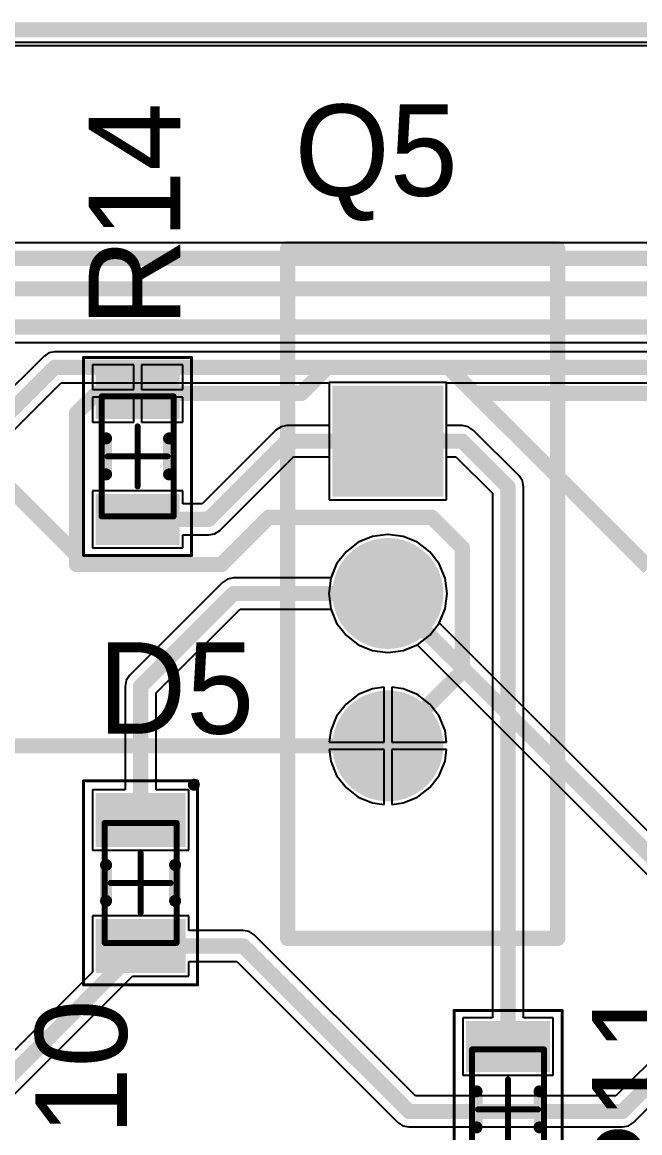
# Model space of a CAD drawing. Header units: millimetres. Extents: x 2.5 to 14.5, y 1.2 to 4.8.
# Drawn here: x 4.451 to 4.856, y 3.971 to 4.7 of the extents above; entities that cross this region are included whole.
import ezdxf

# ---------------------------------------------------------------- set-up
doc = ezdxf.new("R2010")
doc.units = ezdxf.units.MM
doc.header["$MEASUREMENT"] = 0
for name, color, linetype in [('BottomLayer', 5, 'Continuous'), ('BottomSolder', 6, 'Continuous'), ('ConnectLayer', 7, 'Continuous'), ('Mechanical13', 56, 'Continuous'), ('Mechanical15', 56, 'Continuous'), ('MultiLayer', 9, 'Continuous'), ('PadHoleLayer', 156, 'Continuous'), ('TopLayer', 1, 'Continuous'), ('TopOverlay', 2, 'Continuous'), ('TopPaste', 8, 'Continuous'), ('TopSolder', 216, 'Continuous')]:
    doc.layers.add(name, color=color, linetype=linetype)

# ---------------------------------------------------------------- blocks, each defined once
blk = doc.blocks.new('RESC_0805_2012_84')
at = {"layer": 'Mechanical13', "const_width": 0.00394}
for points in [[(0.03937, 0.02362), (-0.03937, 0.02362)], [(-0.03937, -0.02362), (-0.03937, 0.02362)], [(0.03937, -0.02362), (0.03937, 0.02362)], [(0.03937, -0.02362), (-0.03937, -0.02362)]]:
    blk.add_lwpolyline(points, dxfattribs=at)
at = {"layer": 'Mechanical13', "const_width": 0.00197}
for points in [[(-0.04035, 0.02362, 1), (-0.03839, 0.02362, 1)], [(-0.04035, 0.02362, 1), (-0.03839, 0.02362, 1)], [(0.03839, 0.02362, 1), (0.04035, 0.02362, 1)], [(0.03839, 0.02362, 1), (0.04035, 0.02362, 1)], [(-0.04035, -0.02362, 1), (-0.03839, -0.02362, 1)], [(-0.04035, -0.02362, 1), (-0.03839, -0.02362, 1)], [(0.03839, -0.02362, 1), (0.04035, -0.02362, 1)], [(0.03839, -0.02362, 1), (0.04035, -0.02362, 1)]]:
    blk.add_lwpolyline(points, format="xyb", close=True, dxfattribs=at)
at = {"layer": 'Mechanical15'}
for points, const_width in [([(0.06496, 0.03543), (-0.06496, 0.03543)], 0.00197), ([(-0.06496, -0.03543), (-0.06496, 0.03543)], 0.00197), ([(0.06496, -0.03543), (0.06496, 0.03543)], 0.00197), ([(0, -0.01969), (0, 0.01968)], 0.00394), ([(0.01968, 0), (-0.01969, 0)], 0.00394), ([(0.06496, -0.03543), (-0.06496, -0.03543)], 0.00197)]:
    blk.add_lwpolyline(points, dxfattribs=dict(at, const_width=const_width))
for points, const_width in [([(-0.06545, 0.03543, 1), (-0.06447, 0.03543, 1)], 0.000984), ([(-0.06545, 0.03543, 1), (-0.06447, 0.03543, 1)], 0.000984), ([(0.06447, 0.03543, 1), (0.06545, 0.03543, 1)], 0.000984), ([(0.06447, 0.03543, 1), (0.06545, 0.03543, 1)], 0.000984), ([(-0.00098, 0.01968, 1), (0.00098, 0.01968, 1)], 0.00197), ([(-0.02067, 0, 1), (-0.0187, 0, 1)], 0.00197), ([(0.0187, 0, 1), (0.02067, 0, 1)], 0.00197), ([(-0.00098, -0.01969, 1), (0.00098, -0.01969, 1)], 0.00197), ([(-0.06545, -0.03543, 1), (-0.06447, -0.03543, 1)], 0.000984), ([(-0.06545, -0.03543, 1), (-0.06447, -0.03543, 1)], 0.000984), ([(0.06447, -0.03543, 1), (0.06545, -0.03543, 1)], 0.000984), ([(0.06447, -0.03543, 1), (0.06545, -0.03543, 1)], 0.000984)]:
    blk.add_lwpolyline(points, format="xyb", close=True, dxfattribs=dict(at, const_width=const_width))
at = {"layer": 'TopLayer'}
for points in [[(-0.02756, -0.02461), (-0.02756, 0.02461), (-0.05512, -0.02461), (-0.05512, 0.02461)], [(0.05512, -0.02461), (0.05512, 0.02461), (0.02756, -0.02461), (0.02756, 0.02461)]]:
    blk.add_solid(points, dxfattribs=at)
at = {"layer": 'TopOverlay', "const_width": 0.00787}
for points in [[(0.01181, 0.02067), (-0.01181, 0.02067)], [(0.01181, -0.02067), (-0.01181, -0.02067)]]:
    blk.add_lwpolyline(points, dxfattribs=at)
at = {"layer": 'TopOverlay', "const_width": 0.00394}
for points in [[(-0.01378, 0.02067, 1), (-0.00984, 0.02067, 1)], [(0.00984, 0.02067, 1), (0.01378, 0.02067, 1)], [(-0.01378, -0.02067, 1), (-0.00984, -0.02067, 1)], [(0.00984, -0.02067, 1), (0.01378, -0.02067, 1)]]:
    blk.add_lwpolyline(points, format="xyb", close=True, dxfattribs=at)
at = {"layer": 'TopPaste'}
for points in [[(-0.02756, -0.02461), (-0.02756, 0.02461), (-0.05512, -0.02461), (-0.05512, 0.02461)], [(0.05512, -0.02461), (0.05512, 0.02461), (0.02756, -0.02461), (0.02756, 0.02461)]]:
    blk.add_solid(points, dxfattribs=at)
at = {"layer": 'TopSolder'}
for points in [[(-0.02461, -0.02756), (-0.02461, 0.02756), (-0.05807, -0.02756), (-0.05807, 0.02756)], [(0.05807, -0.02756), (0.05807, 0.02756), (0.02461, -0.02756), (0.02461, 0.02756)]]:
    blk.add_solid(points, dxfattribs=at)
blk = doc.blocks.new('RESC_0805_2012_87')
at = {"layer": 'Mechanical13', "const_width": 0.00394}
for points in [[(-0.03937, 0.02362), (0.03937, 0.02362)], [(-0.03937, 0.02362), (-0.03937, -0.02362)], [(0.03937, 0.02362), (0.03937, -0.02362)], [(-0.03937, -0.02362), (0.03937, -0.02362)]]:
    blk.add_lwpolyline(points, dxfattribs=at)
at = {"layer": 'Mechanical13', "const_width": 0.00197}
for points in [[(-0.04035, 0.02362, 1), (-0.03839, 0.02362, 1)], [(-0.04035, 0.02362, 1), (-0.03839, 0.02362, 1)], [(0.03839, 0.02362, 1), (0.04035, 0.02362, 1)], [(0.03839, 0.02362, 1), (0.04035, 0.02362, 1)], [(-0.04035, -0.02362, 1), (-0.03839, -0.02362, 1)], [(-0.04035, -0.02362, 1), (-0.03839, -0.02362, 1)], [(0.03839, -0.02362, 1), (0.04035, -0.02362, 1)], [(0.03839, -0.02362, 1), (0.04035, -0.02362, 1)]]:
    blk.add_lwpolyline(points, format="xyb", close=True, dxfattribs=at)
at = {"layer": 'Mechanical15'}
for points, const_width in [([(-0.06496, 0.03543), (0.06496, 0.03543)], 0.00197), ([(-0.06496, 0.03543), (-0.06496, -0.03543)], 0.00197), ([(0.06496, 0.03543), (0.06496, -0.03543)], 0.00197), ([(0, 0.01968), (0, -0.01969)], 0.00394), ([(-0.01968, 0), (0.01969, 0)], 0.00394), ([(-0.06496, -0.03543), (0.06496, -0.03543)], 0.00197)]:
    blk.add_lwpolyline(points, dxfattribs=dict(at, const_width=const_width))
for points, const_width in [([(-0.06545, 0.03543, 1), (-0.06447, 0.03543, 1)], 0.000984), ([(-0.06545, 0.03543, 1), (-0.06447, 0.03543, 1)], 0.000984), ([(0.06447, 0.03543, 1), (0.06545, 0.03543, 1)], 0.000984), ([(0.06447, 0.03543, 1), (0.06545, 0.03543, 1)], 0.000984), ([(-0.00098, 0.01968, 1), (0.00098, 0.01968, 1)], 0.00197), ([(-0.02067, 0, 1), (-0.0187, 0, 1)], 0.00197), ([(0.0187, 0, 1), (0.02067, 0, 1)], 0.00197), ([(-0.00098, -0.01969, 1), (0.00098, -0.01969, 1)], 0.00197), ([(-0.06545, -0.03543, 1), (-0.06447, -0.03543, 1)], 0.000984), ([(-0.06545, -0.03543, 1), (-0.06447, -0.03543, 1)], 0.000984), ([(0.06447, -0.03543, 1), (0.06545, -0.03543, 1)], 0.000984), ([(0.06447, -0.03543, 1), (0.06545, -0.03543, 1)], 0.000984)]:
    blk.add_lwpolyline(points, format="xyb", close=True, dxfattribs=dict(at, const_width=const_width))
at = {"layer": 'TopLayer'}
for points in [[(-0.02756, -0.02461), (-0.02756, 0.02461), (-0.05512, -0.02461), (-0.05512, 0.02461)], [(0.05512, -0.02461), (0.05512, 0.02461), (0.02756, -0.02461), (0.02756, 0.02461)]]:
    blk.add_solid(points, dxfattribs=at)
at = {"layer": 'TopOverlay', "const_width": 0.00787}
for points in [[(-0.01181, 0.02067), (0.01181, 0.02067)], [(-0.01181, -0.02067), (0.01181, -0.02067)]]:
    blk.add_lwpolyline(points, dxfattribs=at)
at = {"layer": 'TopOverlay', "const_width": 0.00394}
for points in [[(-0.01378, 0.02067, 1), (-0.00984, 0.02067, 1)], [(0.00984, 0.02067, 1), (0.01378, 0.02067, 1)], [(-0.01378, -0.02067, 1), (-0.00984, -0.02067, 1)], [(0.00984, -0.02067, 1), (0.01378, -0.02067, 1)]]:
    blk.add_lwpolyline(points, format="xyb", close=True, dxfattribs=at)
at = {"layer": 'TopPaste'}
for points in [[(-0.02756, -0.02461), (-0.02756, 0.02461), (-0.05512, -0.02461), (-0.05512, 0.02461)], [(0.05512, -0.02461), (0.05512, 0.02461), (0.02756, -0.02461), (0.02756, 0.02461)]]:
    blk.add_solid(points, dxfattribs=at)
at = {"layer": 'TopSolder'}
for points in [[(-0.02461, -0.02756), (-0.02461, 0.02756), (-0.05807, -0.02756), (-0.05807, 0.02756)], [(0.05807, -0.02756), (0.05807, 0.02756), (0.02461, -0.02756), (0.02461, 0.02756)]]:
    blk.add_solid(points, dxfattribs=at)
blk = doc.blocks.new('UA78M_99')
at = {"layer": 'BottomLayer', "const_width": 0.03346}
for points in [[(-0.11173, 0.11181, 1), (-0.07827, 0.11181, 1)], [(-0.01173, 0.11181, 1), (0.02173, 0.11181, 1)]]:
    blk.add_lwpolyline(points, format="xyb", close=True, dxfattribs=at)
at = {"layer": 'BottomLayer'}
blk.add_solid([(0.07154, 0.07835), (0.13846, 0.07835), (0.07154, 0.14527), (0.13846, 0.14527)], dxfattribs=at)
at = {"layer": 'BottomSolder', "const_width": 0.03642}
for points in [[(-0.11321, 0.11181, 1), (-0.07679, 0.11181, 1)], [(-0.01321, 0.11181, 1), (0.02321, 0.11181, 1)]]:
    blk.add_lwpolyline(points, format="xyb", close=True, dxfattribs=at)
at = {"layer": 'BottomSolder'}
blk.add_solid([(0.06858, 0.07539), (0.14142, 0.07539), (0.06858, 0.14823), (0.14142, 0.14823)], dxfattribs=at)
at = {"layer": 'MultiLayer', "const_width": 0.03346}
for points in [[(-0.11173, 0.11181, 1), (-0.07827, 0.11181, 1)], [(-0.01173, 0.11181, 1), (0.02173, 0.11181, 1)]]:
    blk.add_lwpolyline(points, format="xyb", close=True, dxfattribs=at)
at = {"layer": 'MultiLayer'}
blk.add_solid([(0.07154, 0.07835), (0.13846, 0.07835), (0.07154, 0.14527), (0.13846, 0.14527)], dxfattribs=at)
at = {"layer": 'PadHoleLayer', "const_width": 0.02165}
for points in [[(-0.10583, 0.11181, 1), (-0.08417, 0.11181, 1)], [(-0.00583, 0.11181, 1), (0.01583, 0.11181, 1)], [(0.09417, 0.11181, 1), (0.11583, 0.11181, 1)]]:
    blk.add_lwpolyline(points, format="xyb", close=True, dxfattribs=at)
at = {"layer": 'TopLayer', "const_width": 0.03346}
for points in [[(-0.11173, 0.11181, 1), (-0.07827, 0.11181, 1)], [(-0.01173, 0.11181, 1), (0.02173, 0.11181, 1)]]:
    blk.add_lwpolyline(points, format="xyb", close=True, dxfattribs=at)
at = {"layer": 'TopLayer'}
blk.add_solid([(0.07154, 0.07835), (0.13846, 0.07835), (0.07154, 0.14527), (0.13846, 0.14527)], dxfattribs=at)
at = {"layer": 'TopOverlay', "const_width": 0.01}
for points in [[(-0.22138, 0.17758), (-0.22138, 0.00042)], [(-0.22138, 0.17758), (0.23138, 0.17758)], [(0.23138, 0.17758), (0.23138, 0.00042)], [(-0.22138, 0.00042), (0.23138, 0.00042)]]:
    blk.add_lwpolyline(points, dxfattribs=at)
at = {"layer": 'TopOverlay', "const_width": 0.005}
for points in [[(-0.22388, 0.17758, 1), (-0.21888, 0.17758, 1)], [(-0.22388, 0.17758, 1), (-0.21888, 0.17758, 1)], [(0.22888, 0.17758, 1), (0.23388, 0.17758, 1)], [(0.22888, 0.17758, 1), (0.23388, 0.17758, 1)], [(-0.22388, 0.00042, 1), (-0.21888, 0.00042, 1)], [(-0.22388, 0.00042, 1), (-0.21888, 0.00042, 1)], [(0.22888, 0.00042, 1), (0.23388, 0.00042, 1)], [(0.22888, 0.00042, 1), (0.23388, 0.00042, 1)]]:
    blk.add_lwpolyline(points, format="xyb", close=True, dxfattribs=at)
at = {"layer": 'TopSolder', "const_width": 0.03642}
for points in [[(-0.11321, 0.11181, 1), (-0.07679, 0.11181, 1)], [(-0.01321, 0.11181, 1), (0.02321, 0.11181, 1)]]:
    blk.add_lwpolyline(points, format="xyb", close=True, dxfattribs=at)
at = {"layer": 'TopSolder'}
blk.add_solid([(0.06858, 0.07539), (0.14142, 0.07539), (0.06858, 0.14823), (0.14142, 0.14823)], dxfattribs=at)
blk = doc.blocks.new('DIOC2012X06N_143')
at = {"layer": 'Mechanical13', "const_width": 0.00394}
for points in [[(-0.03937, -0.02362), (-0.03937, 0.02362)], [(0.03937, 0.02362), (-0.03937, 0.02362)], [(0.03937, -0.02362), (0.03937, 0.02362)], [(0.03937, -0.02362), (-0.03937, -0.02362)]]:
    blk.add_lwpolyline(points, dxfattribs=at)
at = {"layer": 'Mechanical13', "const_width": 0.00197}
for points in [[(-0.04035, 0.02362, 1), (-0.03839, 0.02362, 1)], [(-0.04035, 0.02362, 1), (-0.03839, 0.02362, 1)], [(0.03839, 0.02362, 1), (0.04035, 0.02362, 1)], [(0.03839, 0.02362, 1), (0.04035, 0.02362, 1)], [(-0.04035, -0.02362, 1), (-0.03839, -0.02362, 1)], [(-0.04035, -0.02362, 1), (-0.03839, -0.02362, 1)], [(0.03839, -0.02362, 1), (0.04035, -0.02362, 1)], [(0.03839, -0.02362, 1), (0.04035, -0.02362, 1)]]:
    blk.add_lwpolyline(points, format="xyb", close=True, dxfattribs=at)
at = {"layer": 'Mechanical15'}
for points, const_width in [([(-0.06693, -0.0374), (-0.06693, 0.0374)], 0.00197), ([(0.06693, 0.0374), (-0.06693, 0.0374)], 0.00197), ([(0.06693, -0.0374), (0.06693, 0.0374)], 0.00197), ([(0, -0.01968), (0, 0.01969)], 0.00394), ([(0.01968, 0), (-0.01969, 0)], 0.00394), ([(0.06693, -0.0374), (-0.06693, -0.0374)], 0.00197)]:
    blk.add_lwpolyline(points, dxfattribs=dict(at, const_width=const_width))
for points, const_width in [([(-0.06742, 0.0374, 1), (-0.06644, 0.0374, 1)], 0.000984), ([(-0.06742, 0.0374, 1), (-0.06644, 0.0374, 1)], 0.000984), ([(0.06644, 0.0374, 1), (0.06742, 0.0374, 1)], 0.000984), ([(0.06644, 0.0374, 1), (0.06742, 0.0374, 1)], 0.000984), ([(-0.00098, 0.01969, 1), (0.00098, 0.01969, 1)], 0.00197), ([(-0.02067, 0, 1), (-0.0187, 0, 1)], 0.00197), ([(0.0187, 0, 1), (0.02067, 0, 1)], 0.00197), ([(-0.00098, -0.01968, 1), (0.00098, -0.01968, 1)], 0.00197), ([(-0.06742, -0.0374, 1), (-0.06644, -0.0374, 1)], 0.000984), ([(-0.06742, -0.0374, 1), (-0.06644, -0.0374, 1)], 0.000984), ([(0.06644, -0.0374, 1), (0.06742, -0.0374, 1)], 0.000984), ([(0.06644, -0.0374, 1), (0.06742, -0.0374, 1)], 0.000984)]:
    blk.add_lwpolyline(points, format="xyb", close=True, dxfattribs=dict(at, const_width=const_width))
at = {"layer": 'TopLayer'}
for points in [[(-0.02657, -0.02657), (-0.02657, 0.02657), (-0.0561, -0.02657), (-0.0561, 0.02657)], [(0.0561, -0.02657), (0.0561, 0.02657), (0.02657, -0.02657), (0.02657, 0.02657)]]:
    blk.add_solid(points, dxfattribs=at)
at = {"layer": 'TopOverlay'}
for points, const_width in [([(-0.06249, 0.03493, 1), (-0.06642, 0.03493, 1)], 0.00394), ([(-0.06741, 0.03493, 1), (-0.06544, 0.03493, 1)], 0.00197), ([(-0.06347, 0.03493, 1), (-0.0615, 0.03493, 1)], 0.00197), ([(-0.01378, 0.02264, 1), (-0.00984, 0.02264, 1)], 0.00394), ([(0.00984, 0.02264, 1), (0.01378, 0.02264, 1)], 0.00394), ([(-0.01378, -0.02264, 1), (-0.00984, -0.02264, 1)], 0.00394), ([(0.00984, -0.02264, 1), (0.01378, -0.02264, 1)], 0.00394)]:
    blk.add_lwpolyline(points, format="xyb", close=True, dxfattribs=dict(at, const_width=const_width))
at = {"layer": 'TopOverlay', "const_width": 0.00787}
for points in [[(0.01181, 0.02264), (-0.01181, 0.02264)], [(0.01181, -0.02264), (-0.01181, -0.02264)]]:
    blk.add_lwpolyline(points, dxfattribs=at)
at = {"layer": 'TopPaste'}
for points in [[(-0.02657, -0.02657), (-0.02657, 0.02657), (-0.0561, -0.02657), (-0.0561, 0.02657)], [(0.0561, -0.02657), (0.0561, 0.02657), (0.02657, -0.02657), (0.02657, 0.02657)]]:
    blk.add_solid(points, dxfattribs=at)
at = {"layer": 'TopSolder'}
for points in [[(-0.02362, -0.02953), (-0.02362, 0.02953), (-0.05905, -0.02953), (-0.05905, 0.02953)], [(0.05905, -0.02953), (0.05905, 0.02953), (0.02362, -0.02953), (0.02362, 0.02953)]]:
    blk.add_solid(points, dxfattribs=at)

msp = doc.modelspace()

# ---------------------------------------------------------------- linework, layer by layer
at = {"layer": 'BottomLayer', "const_width": 0.01}
for points in [[(3.44319, 4.545), (5.39905, 4.545)], [(3.79019, 4.525), (5.34216, 4.525)], [(4.13219, 4.5), (5.205, 4.5)], [(4.32419, 4.325), (4.47265, 4.47346)], [(4.47265, 4.47346), (5.20154, 4.47346)], [(4.69119, 4.325), (4.89119, 4.125)], [(4.32419, 4.225), (4.69119, 4.225)]]:
    msp.add_lwpolyline(points, dxfattribs=at)
at = {"layer": 'BottomLayer', "const_width": 0.005}
for points in [[(4.47015, 4.47346, 1), (4.47515, 4.47346, 1)], [(4.47015, 4.47346, 1), (4.47515, 4.47346, 1)], [(4.68869, 4.325, 1), (4.69369, 4.325, 1)], [(4.68869, 4.225, 1), (4.69369, 4.225, 1)]]:
    msp.add_lwpolyline(points, format="xyb", close=True, dxfattribs=at)
at = {"layer": 'ConnectLayer'}
for p, q in [((2.47303, 4.68697), (14.45697, 4.68697)), ((2.4752, 4.6848), (14.4548, 4.6848)), ((5.39905, 4.5552), (3.44319, 4.5552)), ((4.13641, 4.4898), (5.19731, 4.4898)), ((4.47265, 4.48366), (4.46875, 4.48288)), ((5.19524, 4.48366), (4.47265, 4.48366)), ((4.46544, 4.48067), (4.34343, 4.35866)), ((4.46875, 4.48288), (4.46544, 4.48067)), ((4.52453, 4.47512), (4.49743, 4.47512)), ((4.49743, 4.47512), (4.49743, 4.45884)), ((4.52453, 4.45884), (4.52453, 4.47512)), ((4.55664, 4.47512), (4.52953, 4.47512)), ((4.52953, 4.47512), (4.52953, 4.45884)), ((4.55664, 4.45884), (4.55664, 4.47512)), ((4.35785, 4.34424), (4.47688, 4.46327)), ((4.47688, 4.46327), (4.65273, 4.46327)), ((4.72965, 4.46346), (4.65273, 4.46346)), ((4.65273, 4.46346), (4.65273, 4.4352)), ((4.65273, 4.46327), (4.65273, 4.38654)), ((4.72965, 4.4352), (4.72965, 4.46346)), ((4.72965, 4.38654), (4.72965, 4.46327)), ((4.72965, 4.46327), (5.01973, 4.46327)), ((4.49743, 4.45884), (4.52453, 4.45884)), ((4.52953, 4.45884), (4.55664, 4.45884)), ((4.52453, 4.45384), (4.49743, 4.45384)), ((4.49743, 4.45384), (4.49743, 4.43756)), ((4.52453, 4.43756), (4.52453, 4.45384)), ((4.55664, 4.45384), (4.52953, 4.45384)), ((4.52953, 4.45384), (4.52953, 4.43756)), ((4.55664, 4.43756), (4.55664, 4.45384)), ((4.49743, 4.43756), (4.52453, 4.43756)), ((4.52953, 4.43756), (4.55664, 4.43756)), ((4.6211, 4.43442), (4.61779, 4.43221)), ((4.625, 4.4352), (4.6211, 4.43442)), ((4.65273, 4.4352), (4.625, 4.4352)), ((4.74, 4.4352), (4.72965, 4.4352)), ((4.7439, 4.43442), (4.74, 4.4352)), ((4.74721, 4.43221), (4.7439, 4.43442)), ((4.61779, 4.43221), (4.56944, 4.38386)), ((4.77721, 4.40221), (4.74721, 4.43221)), ((4.58087, 4.36645), (4.62922, 4.4148)), ((4.62922, 4.4148), (4.65273, 4.4148)), ((4.65273, 4.4148), (4.65273, 4.38654)), ((4.72965, 4.38654), (4.72965, 4.4148)), ((4.72965, 4.4148), (4.73578, 4.4148)), ((4.73578, 4.4148), (4.7598, 4.39078)), ((4.77942, 4.3989), (4.77721, 4.40221)), ((4.7802, 4.395), (4.77942, 4.3989)), ((4.55664, 4.39244), (4.49743, 4.39244)), ((4.49743, 4.39244), (4.49743, 4.35488)), ((4.55664, 4.38386), (4.55664, 4.39244)), ((4.7598, 4.39078), (4.7598, 4.04646)), ((4.7802, 4.04646), (4.7802, 4.395)), ((4.56944, 4.38386), (4.55664, 4.38386)), ((4.65273, 4.38654), (4.72965, 4.38654)), ((4.65273, 4.38654), (4.72965, 4.38654)), ((4.55664, 4.35488), (4.55664, 4.36347)), ((4.55664, 4.36347), (4.57366, 4.36347)), ((4.57366, 4.36347), (4.57756, 4.36424)), ((4.57756, 4.36424), (4.58087, 4.36645)), ((4.68115, 4.36247), (4.67179, 4.3586)), ((4.68115, 4.36247), (4.67179, 4.3586)), ((4.69119, 4.3638), (4.68115, 4.36247)), ((4.69119, 4.3638), (4.68115, 4.36247)), ((4.70123, 4.36247), (4.69119, 4.3638)), ((4.70123, 4.36247), (4.69119, 4.3638)), ((4.71059, 4.3586), (4.70123, 4.36247)), ((4.71059, 4.3586), (4.70123, 4.36247)), ((4.49743, 4.35488), (4.55664, 4.35488)), ((4.66376, 4.35243), (4.65759, 4.3444)), ((4.66376, 4.35243), (4.65759, 4.3444)), ((4.67179, 4.3586), (4.66376, 4.35243)), ((4.67179, 4.3586), (4.66376, 4.35243)), ((4.71862, 4.35243), (4.71059, 4.3586)), ((4.71862, 4.35243), (4.71059, 4.3586)), ((4.72479, 4.3444), (4.71862, 4.35243)), ((4.72479, 4.3444), (4.71862, 4.35243)), ((4.65759, 4.3444), (4.65372, 4.33504)), ((4.65759, 4.3444), (4.65378, 4.3352)), ((4.72866, 4.33504), (4.72479, 4.3444)), ((4.72866, 4.33504), (4.72479, 4.3444)), ((4.58279, 4.33221), (4.52179, 4.27121)), ((4.5861, 4.33442), (4.58279, 4.33221)), ((4.59, 4.3352), (4.5861, 4.33442)), ((4.65378, 4.3352), (4.59, 4.3352)), ((4.65372, 4.33504), (4.65239, 4.325)), ((4.72999, 4.325), (4.72866, 4.33504)), ((4.72999, 4.325), (4.72866, 4.33504)), ((4.65239, 4.325), (4.65372, 4.31496)), ((4.72866, 4.31496), (4.72999, 4.325)), ((4.72866, 4.31496), (4.72999, 4.325)), ((4.5392, 4.25978), (4.59422, 4.3148)), ((4.59422, 4.3148), (4.65378, 4.3148)), ((4.65372, 4.31496), (4.65759, 4.3056)), ((4.65378, 4.3148), (4.65759, 4.3056)), ((4.72479, 4.3056), (4.72866, 4.31496)), ((4.72485, 4.30576), (4.72866, 4.31496)), ((4.65759, 4.3056), (4.66376, 4.29757)), ((4.65759, 4.3056), (4.66376, 4.29757)), ((4.71862, 4.29757), (4.72479, 4.3056)), ((4.89541, 4.1352), (4.72485, 4.30576)), ((4.66376, 4.29757), (4.67179, 4.2914)), ((4.66376, 4.29757), (4.67179, 4.2914)), ((4.71059, 4.2914), (4.71862, 4.29757)), ((4.67179, 4.2914), (4.68115, 4.28753)), ((4.67179, 4.2914), (4.68115, 4.28753)), ((4.68115, 4.28753), (4.69119, 4.2862)), ((4.68115, 4.28753), (4.69119, 4.2862)), ((4.69119, 4.2862), (4.70123, 4.28753)), ((4.69119, 4.2862), (4.70123, 4.28753)), ((4.70123, 4.28753), (4.71059, 4.2914)), ((4.70123, 4.28753), (4.71043, 4.29134)), ((4.71043, 4.29134), (4.88398, 4.11779)), ((4.51958, 4.2679), (4.5188, 4.264)), ((4.52179, 4.27121), (4.51958, 4.2679)), ((4.5188, 4.264), (4.5188, 4.1961)), ((4.5392, 4.1961), (4.5392, 4.25978)), ((4.67179, 4.2586), (4.66376, 4.25243)), ((4.67179, 4.2586), (4.66376, 4.25243)), ((4.68115, 4.26247), (4.67179, 4.2586)), ((4.68115, 4.26247), (4.67179, 4.2586)), ((4.68869, 4.26347), (4.68115, 4.26247)), ((4.68869, 4.26347), (4.68115, 4.26247)), ((4.68869, 4.2275), (4.68869, 4.26347)), ((4.68869, 4.2275), (4.68869, 4.26347)), ((4.70123, 4.26247), (4.69369, 4.26347)), ((4.69369, 4.26347), (4.69369, 4.2275)), ((4.70123, 4.26247), (4.69369, 4.26347)), ((4.69369, 4.26347), (4.69369, 4.2275)), ((4.71059, 4.2586), (4.70123, 4.26247)), ((4.71059, 4.2586), (4.70123, 4.26247)), ((4.71862, 4.25243), (4.71059, 4.2586)), ((4.71862, 4.25243), (4.71059, 4.2586)), ((4.66376, 4.25243), (4.65759, 4.2444)), ((4.66376, 4.25243), (4.65759, 4.2444)), ((4.72479, 4.2444), (4.71862, 4.25243)), ((4.72479, 4.2444), (4.71862, 4.25243)), ((4.65759, 4.2444), (4.65372, 4.23504)), ((4.65759, 4.2444), (4.65372, 4.23504)), ((4.72866, 4.23504), (4.72479, 4.2444)), ((4.72866, 4.23504), (4.72479, 4.2444)), ((4.65372, 4.23504), (4.65272, 4.2275)), ((4.65372, 4.23504), (4.65272, 4.2275)), ((4.72966, 4.2275), (4.72866, 4.23504)), ((4.72966, 4.2275), (4.72866, 4.23504)), ((4.65272, 4.2275), (4.68869, 4.2275)), ((4.65272, 4.2275), (4.68869, 4.2275)), ((4.68869, 4.2225), (4.65272, 4.2225)), ((4.65272, 4.2225), (4.65372, 4.21496)), ((4.68869, 4.2225), (4.65272, 4.2225)), ((4.65272, 4.2225), (4.65372, 4.21496)), ((4.68869, 4.18653), (4.68869, 4.2225)), ((4.68869, 4.18653), (4.68869, 4.2225)), ((4.69369, 4.2275), (4.72966, 4.2275)), ((4.69369, 4.2275), (4.72966, 4.2275)), ((4.72966, 4.2225), (4.69369, 4.2225)), ((4.69369, 4.2225), (4.69369, 4.18653)), ((4.72966, 4.2225), (4.69369, 4.2225)), ((4.69369, 4.2225), (4.69369, 4.18653)), ((4.72866, 4.21496), (4.72966, 4.2225)), ((4.72866, 4.21496), (4.72966, 4.2225)), ((4.65372, 4.21496), (4.65759, 4.2056)), ((4.65372, 4.21496), (4.65759, 4.2056)), ((4.72479, 4.2056), (4.72866, 4.21496)), ((4.72479, 4.2056), (4.72866, 4.21496)), ((4.65759, 4.2056), (4.66376, 4.19757)), ((4.65759, 4.2056), (4.66376, 4.19757)), ((4.71862, 4.19757), (4.72479, 4.2056)), ((4.71862, 4.19757), (4.72479, 4.2056)), ((4.5188, 4.1961), (4.49743, 4.1961)), ((4.49743, 4.1961), (4.49743, 4.15657)), ((4.56057, 4.1961), (4.5392, 4.1961)), ((4.56057, 4.15657), (4.56057, 4.1961)), ((4.66376, 4.19757), (4.67179, 4.1914)), ((4.66376, 4.19757), (4.67179, 4.1914)), ((4.71059, 4.1914), (4.71862, 4.19757)), ((4.71059, 4.1914), (4.71862, 4.19757)), ((4.67179, 4.1914), (4.68115, 4.18753)), ((4.67179, 4.1914), (4.68115, 4.18753)), ((4.68115, 4.18753), (4.68869, 4.18653)), ((4.68115, 4.18753), (4.68869, 4.18653)), ((4.69369, 4.18653), (4.70123, 4.18753)), ((4.69369, 4.18653), (4.70123, 4.18753)), ((4.70123, 4.18753), (4.71059, 4.1914)), ((4.70123, 4.18753), (4.71059, 4.1914)), ((4.49743, 4.15657), (4.56057, 4.15657)), ((4.56057, 4.11343), (4.49743, 4.11343)), ((4.49743, 4.11343), (4.49743, 4.07651)), ((4.56057, 4.10386), (4.56057, 4.11343)), ((4.59634, 4.10386), (4.56057, 4.10386)), ((4.60024, 4.10308), (4.59634, 4.10386)), ((4.60355, 4.10087), (4.60024, 4.10308)), ((4.70922, 3.9952), (4.60355, 4.10087)), ((4.56057, 4.0739), (4.56057, 4.08347)), ((4.56057, 4.08347), (4.59211, 4.08347)), ((4.59211, 4.08347), (4.69779, 3.97779)), ((4.49743, 4.07651), (4.43461, 4.01369)), ((4.42755, 3.97779), (4.52366, 4.0739)), ((4.52366, 4.0739), (4.56057, 4.0739)), ((4.7598, 4.04646), (4.74039, 4.04646)), ((4.74039, 4.04646), (4.74039, 4.0089)), ((4.79961, 4.04646), (4.7802, 4.04646)), ((4.79961, 4.0089), (4.79961, 4.04646)), ((4.8848, 4.03922), (4.84078, 3.9952)), ((4.85221, 3.97779), (4.90221, 4.02779)), ((4.74039, 4.0089), (4.79961, 4.0089)), ((4.84078, 3.9952), (4.70922, 3.9952)), ((4.69779, 3.97779), (4.7011, 3.97558)), ((4.7011, 3.97558), (4.705, 3.9748)), ((4.705, 3.9748), (4.845, 3.9748)), ((4.845, 3.9748), (4.8489, 3.97558)), ((4.8489, 3.97558), (4.85221, 3.97779))]:
    msp.add_line(p, q, dxfattribs=at)
at = {"layer": 'TopLayer', "const_width": 0.01}
for points in [[(2.465, 4.695), (14.465, 4.695)], [(4.36387, 4.47346), (4.487, 4.35033)], [(4.63439, 4.45634), (4.65151, 4.47346)], [(4.65151, 4.47346), (4.73087, 4.47346)], [(4.73087, 4.47346), (4.74799, 4.45634)], [(4.487, 4.44334), (4.5, 4.45634)], [(4.5, 4.45634), (4.52703, 4.45634)], [(4.52703, 4.45634), (4.63439, 4.45634)], [(4.74799, 4.45634), (4.86233, 4.342)], [(4.74799, 4.45634), (4.89303, 4.45634)], [(4.487, 4.35033), (4.487, 4.44334)], [(4.57366, 4.37366), (4.625, 4.425)], [(4.625, 4.425), (4.69119, 4.425)], [(4.69119, 4.425), (4.74, 4.425)], [(4.74, 4.425), (4.77, 4.395)], [(4.77, 4.02768), (4.77, 4.395)], [(4.52703, 4.37366), (4.57366, 4.37366)], [(4.582, 4.344), (4.613, 4.375)], [(4.613, 4.375), (4.72, 4.375)], [(4.72, 4.375), (4.74, 4.355)], [(4.74, 4.27381), (4.74, 4.355)], [(4.487, 4.344), (4.487, 4.35033)], [(4.487, 4.35033), (4.49333, 4.344)], [(4.487, 4.344), (4.49333, 4.344)], [(4.49333, 4.344), (4.582, 4.344)], [(4.529, 4.264), (4.59, 4.325)], [(4.59, 4.325), (4.69119, 4.325)], [(4.69119, 4.225), (4.74, 4.27381)], [(4.529, 4.17634), (4.529, 4.264)], [(4.42034, 3.985), (4.529, 4.09366)], [(4.529, 4.09366), (4.59634, 4.09366)], [(4.59634, 4.09366), (4.705, 3.985)], [(4.845, 3.985), (4.895, 4.035)], [(4.705, 3.985), (4.845, 3.985)]]:
    msp.add_lwpolyline(points, dxfattribs=at)
at = {"layer": 'TopLayer', "const_width": 0.005}
for points in [[(4.64901, 4.47346, 1), (4.65401, 4.47346, 1)], [(4.64901, 4.47346, 1), (4.65401, 4.47346, 1)], [(4.72837, 4.47346, 1), (4.73337, 4.47346, 1)], [(4.72837, 4.47346, 1), (4.73337, 4.47346, 1)], [(4.4975, 4.45634, 1), (4.5025, 4.45634, 1)], [(4.4975, 4.45634, 1), (4.5025, 4.45634, 1)], [(4.52453, 4.45634, 1), (4.52953, 4.45634, 1)], [(4.52453, 4.45634, 1), (4.52953, 4.45634, 1)], [(4.63189, 4.45634, 1), (4.63689, 4.45634, 1)], [(4.63189, 4.45634, 1), (4.63689, 4.45634, 1)], [(4.74549, 4.45634, 1), (4.75049, 4.45634, 1)], [(4.74549, 4.45634, 1), (4.75049, 4.45634, 1)], [(4.74549, 4.45634, 1), (4.75049, 4.45634, 1)], [(4.4845, 4.44334, 1), (4.4895, 4.44334, 1)], [(4.4845, 4.44334, 1), (4.4895, 4.44334, 1)], [(4.6225, 4.425, 1), (4.6275, 4.425, 1)], [(4.6225, 4.425, 1), (4.6275, 4.425, 1)], [(4.68869, 4.425, 1), (4.69369, 4.425, 1)], [(4.68869, 4.425, 1), (4.69369, 4.425, 1)], [(4.7375, 4.425, 1), (4.7425, 4.425, 1)], [(4.7375, 4.425, 1), (4.7425, 4.425, 1)], [(4.7675, 4.395, 1), (4.7725, 4.395, 1)], [(4.7675, 4.395, 1), (4.7725, 4.395, 1)], [(4.52453, 4.37366, 1), (4.52953, 4.37366, 1)], [(4.57116, 4.37366, 1), (4.57616, 4.37366, 1)], [(4.57116, 4.37366, 1), (4.57616, 4.37366, 1)], [(4.6105, 4.375, 1), (4.6155, 4.375, 1)], [(4.6105, 4.375, 1), (4.6155, 4.375, 1)], [(4.7175, 4.375, 1), (4.7225, 4.375, 1)], [(4.7175, 4.375, 1), (4.7225, 4.375, 1)], [(4.7375, 4.355, 1), (4.7425, 4.355, 1)], [(4.7375, 4.355, 1), (4.7425, 4.355, 1)], [(4.4845, 4.35033, 1), (4.4895, 4.35033, 1)], [(4.4845, 4.35033, 1), (4.4895, 4.35033, 1)], [(4.4845, 4.35033, 1), (4.4895, 4.35033, 1)], [(4.4845, 4.35033, 1), (4.4895, 4.35033, 1)], [(4.4845, 4.344, 1), (4.4895, 4.344, 1)], [(4.4845, 4.344, 1), (4.4895, 4.344, 1)], [(4.49083, 4.344, 1), (4.49583, 4.344, 1)], [(4.49083, 4.344, 1), (4.49583, 4.344, 1)], [(4.49083, 4.344, 1), (4.49583, 4.344, 1)], [(4.5795, 4.344, 1), (4.5845, 4.344, 1)], [(4.5795, 4.344, 1), (4.5845, 4.344, 1)], [(4.5875, 4.325, 1), (4.5925, 4.325, 1)], [(4.5875, 4.325, 1), (4.5925, 4.325, 1)], [(4.68869, 4.325, 1), (4.69369, 4.325, 1)], [(4.7375, 4.27381, 1), (4.7425, 4.27381, 1)], [(4.7375, 4.27381, 1), (4.7425, 4.27381, 1)], [(4.5265, 4.264, 1), (4.5315, 4.264, 1)], [(4.5265, 4.264, 1), (4.5315, 4.264, 1)], [(4.68869, 4.225, 1), (4.69369, 4.225, 1)], [(4.5265, 4.17634, 1), (4.5315, 4.17634, 1)], [(4.5265, 4.09366, 1), (4.5315, 4.09366, 1)], [(4.5265, 4.09366, 1), (4.5315, 4.09366, 1)], [(4.59384, 4.09366, 1), (4.59884, 4.09366, 1)], [(4.59384, 4.09366, 1), (4.59884, 4.09366, 1)], [(4.7675, 4.02768, 1), (4.7725, 4.02768, 1)], [(4.7025, 3.985, 1), (4.7075, 3.985, 1)], [(4.7025, 3.985, 1), (4.7075, 3.985, 1)], [(4.8425, 3.985, 1), (4.8475, 3.985, 1)], [(4.8425, 3.985, 1), (4.8475, 3.985, 1)]]:
    msp.add_lwpolyline(points, format="xyb", close=True, dxfattribs=at)

# ---------------------------------------------------------------- block references
for name, p, rotation in [('UA78M_99', (4.803, 4.32), 90), ('RESC_0805_2012_84', (4.52703, 4.415), 270), ('DIOC2012X06N_143', (4.529, 4.135), 270), ('RESC_0805_2012_87', (4.77, 3.98634), 90)]:
    msp.add_blockref(name, p, dxfattribs=dict(rotation=rotation))

# ---------------------------------------------------------------- texts
at = {"layer": 'TopOverlay'}
for s, p in [('R14', (4.555, 4.5)), ('R11', (4.885, 3.92134)), ('R10', (4.52, 3.91134))]:
    msp.add_text(s, height=0.06, rotation=90, dxfattribs=at).set_placement(p)
for s, p in [('Q5', (4.63, 4.586)), ('D5', (4.501, 4.233))]:
    msp.add_text(s, height=0.06, dxfattribs=at).set_placement(p)

doc.saveas('drawing.dxf')
